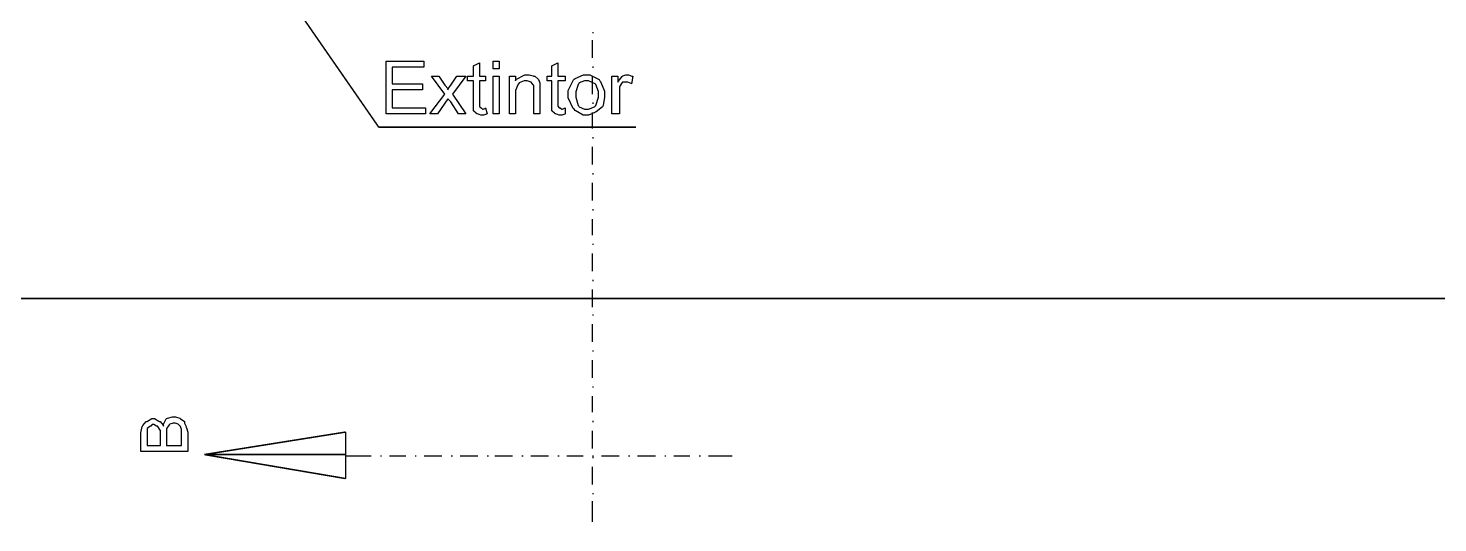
# Model space of a CAD drawing. Extents: x 0 to 210, y 0 to 297.
# Drawn here: x 86.73 to 126.47, y 134.9 to 148.86 of the extents above; entities that cross this region are included whole.
import ezdxf

# ---------------------------------------------------------------- set-up
doc = ezdxf.new("R2010")
doc.units = 0
doc.header["$MEASUREMENT"] = 0
for name, color, linetype in [('C00-00-00-BLACK', 7, 'Continuous'), ('C00-7E-FF', 150, 'Continuous'), ('CFF-7E-00', 30, 'Continuous')]:
    doc.layers.add(name, color=color, linetype=linetype)

msp = doc.modelspace()

# ---------------------------------------------------------------- linework, layer by layer
at = {"layer": 'C00-00-00-BLACK', "const_width": 0.0423}
for points in [[(102.635, 148.736), (102.676, 148.736)], [(102.635, 148.016), (102.635, 148.524)], [(102.635, 147.759), (102.676, 147.759)], [(102.635, 146.997), (102.635, 147.505)], [(102.635, 146.743), (102.676, 146.743)], [(102.635, 146.024), (102.635, 146.49)], [(102.635, 145.767), (102.676, 145.767)], [(102.635, 145.005), (102.635, 145.513)], [(102.635, 144.75), (102.676, 144.75)], [(102.635, 143.988), (102.635, 144.497)], [(102.635, 143.732), (102.676, 143.732)], [(102.635, 143.013), (102.635, 143.479)], [(102.635, 142.759), (102.676, 142.759)], [(102.635, 141.997), (102.635, 142.504)], [(102.635, 141.739), (102.676, 141.739)], [(102.635, 140.977), (102.635, 141.486)], [(40.4604, 141.232), (155.607, 141.232)], [(102.635, 140.766), (102.676, 140.766)], [(102.635, 140.004), (102.635, 140.512)], [(102.635, 139.748), (102.676, 139.748)], [(102.635, 138.986), (102.635, 139.493)], [(102.635, 138.731), (102.676, 138.731)], [(102.635, 138.012), (102.635, 138.478)], [(102.635, 137.755), (102.676, 137.755)], [(102.635, 136.993), (102.635, 137.501)], [(95.6786, 137.459), (91.6947, 136.824)], [(95.6786, 137.459), (91.6947, 136.824)], [(95.6786, 136.824), (95.6786, 137.459)], [(95.6786, 137.459), (95.6786, 136.146)], [(92.159, 136.824), (91.6947, 136.824)], [(91.6947, 136.824), (95.6786, 136.146)], [(91.6947, 136.824), (95.6786, 136.146)], [(95.6786, 136.824), (91.6947, 136.824)], [(91.6947, 136.824), (95.6786, 136.824)], [(92.3713, 136.824), (92.414, 136.824)], [(92.5407, 136.824), (92.5834, 136.824)], [(93.1362, 136.824), (92.753, 136.824)], [(93.3482, 136.824), (93.3898, 136.824)], [(93.5591, 136.824), (93.6018, 136.824)], [(94.1091, 136.824), (93.7288, 136.824)], [(94.324, 136.824), (94.3666, 136.824)], [(94.5363, 136.824), (94.5776, 136.824)], [(95.1286, 136.824), (94.7043, 136.824)], [(95.2983, 136.824), (95.3396, 136.824)], [(95.6786, 136.146), (95.6786, 136.824)], [(95.6786, 136.781), (96.4008, 136.781)], [(96.6555, 136.781), (96.6971, 136.781)], [(96.9091, 136.781), (97.3776, 136.781)], [(97.6313, 136.781), (97.6739, 136.781)], [(97.8849, 136.781), (98.3933, 136.781)], [(98.6497, 136.781), (98.6924, 136.781)], [(98.9044, 136.781), (99.4117, 136.781)], [(99.6654, 136.781), (99.7081, 136.781)], [(99.8774, 136.781), (100.389, 136.781)], [(100.642, 136.781), (100.685, 136.781)], [(100.896, 136.781), (101.404, 136.781)], [(101.661, 136.781), (101.703, 136.781)], [(101.914, 136.781), (102.38, 136.781)], [(102.635, 136.781), (102.676, 136.781)], [(102.635, 136.74), (102.676, 136.74)], [(102.888, 136.781), (103.4, 136.781)], [(103.653, 136.781), (103.696, 136.781)], [(103.907, 136.781), (104.418, 136.781)], [(104.672, 136.781), (104.714, 136.781)], [(104.925, 136.781), (105.391, 136.781)], [(105.646, 136.781), (105.687, 136.781)], [(105.902, 136.781), (106.579, 136.781)], [(102.635, 135.978), (102.635, 136.485)], [(102.635, 135.72), (102.676, 135.72)], [(102.635, 134.917), (102.635, 135.509)]]:
    msp.add_lwpolyline(points, dxfattribs=at)
at = {"layer": 'C00-00-00-BLACK'}
for points in [[(91.2262, 136.908), (89.91, 136.908), (89.91, 137.374), (89.91, 137.439), (89.9418, 137.619), (89.9527, 137.629), (89.964, 137.64), (90.0522, 137.755), (90.0825, 137.755), (90.092, 137.767), (90.212, 137.842), (90.2518, 137.842), (90.2931, 137.842), (90.4102, 137.767), (90.4215, 137.755), (90.4529, 137.755), (90.5372, 137.651), (90.5482, 137.629), (90.5482, 137.682), (90.6226, 137.833), (90.6336, 137.842), (90.6544, 137.854), (90.7962, 137.885), (90.8445, 137.885), (90.8858, 137.885), (91.0029, 137.854), (91.0138, 137.842), (91.0237, 137.833), (91.1296, 137.767), (91.1408, 137.755), (91.1408, 137.714), (91.1835, 137.619), (91.1835, 137.586), (91.1931, 137.576), (91.2262, 137.457), (91.2262, 137.416), (91.2262, 136.908)], [(90.4642, 137.077), (90.4642, 137.374), (90.4642, 137.406), (90.4642, 137.501), (90.4642, 137.501), (90.4529, 137.512), (90.3884, 137.619), (90.3785, 137.629), (90.3471, 137.629), (90.2751, 137.67), (90.2518, 137.67), (90.23, 137.67), (90.1831, 137.629), (90.1679, 137.629), (90.1569, 137.619), (90.0825, 137.563), (90.0825, 137.543), (90.0825, 137.491), (90.0825, 137.372), (90.0825, 137.333), (90.0825, 137.077), (90.4642, 137.077)], [(91.0565, 137.077), (91.0565, 137.416), (91.0565, 137.439), (91.0565, 137.501), (91.0565, 137.501), (91.0565, 137.534), (91.0237, 137.619), (91.0138, 137.629), (91.0138, 137.629), (90.9712, 137.67), (90.9712, 137.67), (90.9602, 137.681), (90.8734, 137.713), (90.8445, 137.713), (90.8128, 137.713), (90.7274, 137.681), (90.7175, 137.67), (90.7066, 137.661), (90.6431, 137.565), (90.6336, 137.543), (90.6336, 137.502), (90.6336, 137.407), (90.6336, 137.374), (90.6336, 137.077), (91.0565, 137.077)]]:
    msp.add_lwpolyline(points, close=True, dxfattribs=at)
at = {"layer": 'C00-7E-FF', "const_width": 0.0423}
for points in [[(94.1518, 149.625), (96.6128, 146.067)], [(96.6128, 146.067), (103.866, 146.067)]]:
    msp.add_lwpolyline(points, dxfattribs=at)
at = {"layer": 'CFF-7E-00'}
for points in [[(96.8237, 146.447), (96.8237, 147.931), (97.8849, 147.931), (97.8849, 147.759), (96.9931, 147.759), (96.9931, 147.293), (97.8436, 147.293), (97.8436, 147.125), (96.9931, 147.125), (96.9931, 146.616), (97.9276, 146.616), (97.9276, 146.447), (96.8237, 146.447)], [(99.6237, 146.616), (99.6654, 146.447), (99.6541, 146.437), (99.5673, 146.404), (99.5384, 146.404), (99.4957, 146.404), (99.4008, 146.447), (99.369, 146.447), (99.3581, 146.458), (99.2946, 146.521), (99.2851, 146.531), (99.2851, 146.585), (99.2851, 146.704), (99.2851, 146.743), (99.2851, 147.379), (99.1154, 147.379), (99.1154, 147.505), (99.2851, 147.505), (99.2851, 147.802), (99.4544, 147.886), (99.4544, 147.505), (99.6237, 147.505), (99.6237, 147.379), (99.4544, 147.379), (99.4544, 146.743), (99.4544, 146.722), (99.4544, 146.659), (99.4544, 146.659), (99.4544, 146.649), (99.4971, 146.616), (99.4971, 146.616), (99.4971, 146.616), (99.5384, 146.574), (99.5384, 146.574), (99.5592, 146.574), (99.6237, 146.607), (99.6237, 146.616)], [(99.8347, 147.718), (99.8347, 147.931), (100.004, 147.931), (100.004, 147.718), (99.8347, 147.718)], [(101.873, 146.616), (101.873, 146.447), (101.862, 146.437), (101.775, 146.404), (101.746, 146.404), (101.703, 146.404), (101.608, 146.447), (101.577, 146.447), (101.565, 146.458), (101.499, 146.521), (101.489, 146.531), (101.489, 146.585), (101.489, 146.704), (101.489, 146.743), (101.489, 147.379), (101.362, 147.379), (101.362, 147.505), (101.489, 147.505), (101.489, 147.802), (101.661, 147.886), (101.661, 147.505), (101.873, 147.505), (101.873, 147.379), (101.661, 147.379), (101.661, 146.743), (101.661, 146.722), (101.661, 146.659), (101.661, 146.659), (101.661, 146.659), (101.703, 146.616), (101.703, 146.616), (101.724, 146.616), (101.771, 146.574), (101.787, 146.574), (101.787, 146.574), (101.862, 146.607), (101.873, 146.616)], [(98.0542, 146.447), (98.4772, 146.997), (98.0969, 147.505), (98.3093, 147.505), (98.4772, 147.252), (98.4871, 147.242), (98.5629, 147.155), (98.5629, 147.125), (98.5725, 147.147), (98.6384, 147.242), (98.6497, 147.252), (98.8191, 147.505), (99.0727, 147.505), (98.6924, 146.997), (99.0727, 146.447), (98.8617, 146.447), (98.6497, 146.786), (98.5629, 146.87), (98.2666, 146.447), (98.0542, 146.447)], [(99.8347, 146.447), (99.8347, 147.505), (100.004, 147.505), (100.004, 146.447), (99.8347, 146.447)], [(100.303, 146.447), (100.303, 147.505), (100.473, 147.505), (100.473, 147.379), (100.482, 147.41), (100.729, 147.548), (100.812, 147.548), (100.853, 147.548), (100.97, 147.516), (100.981, 147.505), (101.013, 147.505), (101.097, 147.432), (101.108, 147.421), (101.118, 147.411), (101.151, 147.323), (101.151, 147.293), (101.151, 147.241), (101.151, 147.122), (101.151, 147.082), (101.151, 146.447), (100.981, 146.447), (100.981, 147.082), (100.981, 147.125), (100.981, 147.22), (100.981, 147.252), (100.97, 147.263), (100.914, 147.336), (100.896, 147.336), (100.885, 147.347), (100.798, 147.379), (100.769, 147.379), (100.715, 147.379), (100.568, 147.315), (100.558, 147.293), (100.547, 147.283), (100.473, 147.101), (100.473, 147.04), (100.473, 146.447), (100.303, 146.447)], [(101.957, 146.997), (101.957, 147.103), (102.104, 147.4), (102.126, 147.421), (102.147, 147.443), (102.386, 147.548), (102.465, 147.548), (102.561, 147.548), (102.824, 147.41), (102.846, 147.379), (102.866, 147.358), (102.975, 147.088), (102.975, 146.997), (102.975, 146.913), (102.942, 146.681), (102.931, 146.659), (102.92, 146.638), (102.739, 146.501), (102.719, 146.49), (102.708, 146.48), (102.526, 146.404), (102.465, 146.404), (102.38, 146.404), (102.147, 146.542), (102.126, 146.574), (102.095, 146.596), (101.957, 146.897), (101.957, 146.997)], [(103.188, 146.447), (103.188, 147.505), (103.357, 147.505), (103.357, 147.336), (103.367, 147.358), (103.473, 147.496), (103.484, 147.505), (103.493, 147.516), (103.58, 147.548), (103.61, 147.548), (103.652, 147.548), (103.747, 147.505), (103.78, 147.505), (103.737, 147.293), (103.726, 147.304), (103.639, 147.336), (103.61, 147.336), (103.579, 147.336), (103.507, 147.336), (103.484, 147.336), (103.473, 147.326), (103.409, 147.22), (103.4, 147.209), (103.4, 147.157), (103.4, 147.037), (103.4, 146.997), (103.4, 146.447), (103.188, 146.447)], [(102.169, 146.997), (102.169, 146.913), (102.231, 146.681), (102.253, 146.659), (102.263, 146.638), (102.415, 146.574), (102.465, 146.574), (102.529, 146.574), (102.697, 146.638), (102.719, 146.659), (102.729, 146.681), (102.804, 146.918), (102.804, 146.997), (102.804, 147.071), (102.729, 147.272), (102.719, 147.293), (102.697, 147.304), (102.523, 147.379), (102.465, 147.379), (102.412, 147.379), (102.263, 147.315), (102.253, 147.293), (102.231, 147.272), (102.169, 147.066), (102.169, 146.997)]]:
    msp.add_lwpolyline(points, close=True, dxfattribs=at)

doc.saveas('drawing.dxf')
